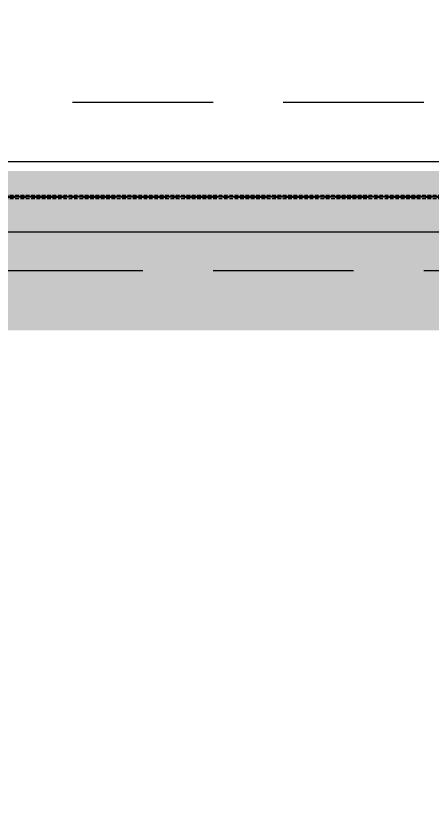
# Model space of a CAD drawing. Header units: inches. Extents: x 702888 to 852715, y 9845 to 271320.
# Drawn here: x 795956 to 796694, y 90252 to 91669 of the extents above; entities that cross this region are included whole.
import ezdxf

# ---------------------------------------------------------------- set-up
doc = ezdxf.new("R2010")
doc.units = ezdxf.units.IN
doc.header["$MEASUREMENT"] = 0
doc.header["$PDMODE"] = 34
for name, pattern in [('CENTER2', [1.125, 0.75, -0.125, 0.125, -0.125]), ('DASHED2', [0.375, 0.25, -0.125]), ('HIDDEN', [9.525, 6.35, -3.175])]:
    doc.linetypes.add(name, pattern=pattern)
doc.layers.get('0').update_dxf_attribs({"lineweight": 5})
doc.layers.get('Defpoints').update_dxf_attribs({"lineweight": 5})
for name, color, linetype, lineweight in [('AIR PIPE', 120, 'Continuous', 5), ('Beam 200', 6, 'Continuous', 0), ('CABLE TRAY', 30, 'Continuous', 5), ('chain', 2, 'Continuous', 5), ('chain con', 52, 'Continuous', 5)]:
    doc.layers.add(name, color=color, linetype=linetype, lineweight=lineweight)
doc.layers.add('Baugruppe', color=1, linetype='Continuous')
doc.layers.add('PF2-6 m', color=200, linetype='Continuous')
doc.dimstyles.new('D1', dxfattribs={"dimscale": 66, "dimtxt": 2.5, "dimasz": 2.5, "dimexe": 1, "dimexo": 1, "dimgap": 1.25, "dimtad": 1, "dimdec": 0, "dimdsep": 46, "dimtxsty": 'Standard', "dimblk": 'OPEN30', "dimcen": 2.5, "dimclrd": 150, "dimclre": 150, "dimclrt": 140, "dimadec": 0, "dimazin": 0, "dimtfac": 1, "dimtdec": 0, "dimtmove": 0, "dimatfit": 3, "dimfxl": 1, "dimtfill": 1, "dimlwd": 13, "dimlwe": 13, "dimarcsym": 0})

# ---------------------------------------------------------------- blocks, each defined once
blk = doc.blocks.new('_Open30')
at = {"color": 0, "linetype": 'ByBlock', "lineweight": -2}
for p, q in [((-1, 0.2679), (0, 0)), ((0, 0), (-1, -0.2679)), ((0, 0), (-1, 0))]:
    blk.add_line(p, q, dxfattribs=at)
blk = doc.blocks.new('*D149')
at = {"layer": 'chain', "color": 150, "lineweight": 13, "transparency": 16777216}
for p, q in [((778287.7, 91542.1), (778287.7, 94445.8)), ((798242, 91542.1), (798242, 94445.8)), ((798054.5, 94370.8), (778475.2, 94370.8))]:
    blk.add_line(p, q, dxfattribs=at)
at = {"layer": 'Defpoints', "color": 0, "transparency": 16777216}
for p in [(778287.7, 94370.8), (778287.7, 91467.1), (798242, 91467.1)]:
    blk.add_point(p, dxfattribs=at)
at = {"layer": 'chain', "color": 150, "lineweight": 13, "transparency": 16777216, "xscale": 187.5, "yscale": 187.5, "zscale": 187.5, "rotation": 180}
blk.add_blockref('_Open30', (778287.7, 94370.8), dxfattribs=at)
at = {"layer": 'chain', "color": 150, "lineweight": 13, "transparency": 16777216, "xscale": 187.5, "yscale": 187.5, "zscale": 187.5}
blk.add_blockref('_Open30', (798242, 94370.8), dxfattribs=at)
at = {"layer": 'chain', "color": 140, "transparency": 16777216, "insert": (788264.9, 94558.3), "char_height": 187.5, "attachment_point": 5, "bg_fill": 3, "box_fill_scale": 1.25, "bg_fill_color": 9, "bg_fill_true_color": 13158600, "bg_fill_transparency": 0}
blk.add_mtext('19954', dxfattribs=at)
blk = doc.blocks.new('A$C6ACB2806')
at = {"color": 1, "linetype": 'DASHED2', "ltscale": 1000}
blk.add_lwpolyline([(82525.4, 1681.6), (68525.4, 1681.6), (68525.4, 1981.6), (82525.4, 1981.6)], close=True, dxfattribs=at)
blk = doc.blocks.new('T6YY6')
at = {"linetype": 'CENTER2', "ltscale": 80}
blk.add_line((706263.8, 77134.1), (706263.8, 83265.3), dxfattribs=at)
for p, q in [((706201.3, 77210.4), (706201.3, 83210.4)), ((706326.3, 77210.4), (706326.3, 83210.4))]:
    blk.add_line(p, q)
at = {"linetype": 'HIDDEN'}
for p, q in [((706261, 83210.4), (706261, 77210.4)), ((706266.7, 83210.4), (706266.7, 77210.4))]:
    blk.add_line(p, q, dxfattribs=at)
blk = doc.blocks.new('*D229')
at = {"layer": 'CABLE TRAY', "color": 150, "lineweight": 13, "transparency": 16777216}
for p, q in [((775963.9, 91413.1), (775963.9, 97303)), ((806543, 91389), (806543, 97303)), ((776128.9, 97237), (806378, 97237))]:
    blk.add_line(p, q, dxfattribs=at)
at = {"layer": 'Defpoints', "color": 0, "transparency": 16777216}
for p in [(806543, 97237), (775963.9, 91347.1), (806543, 91323)]:
    blk.add_point(p, dxfattribs=at)
at = {"layer": 'CABLE TRAY', "color": 150, "lineweight": 13, "transparency": 16777216, "xscale": 165, "yscale": 165, "zscale": 165, "rotation": 180}
blk.add_blockref('_Open30', (775963.9, 97237), dxfattribs=at)
at = {"layer": 'CABLE TRAY', "color": 150, "lineweight": 13, "transparency": 16777216, "xscale": 165, "yscale": 165, "zscale": 165}
blk.add_blockref('_Open30', (806543, 97237), dxfattribs=at)
at = {"layer": 'CABLE TRAY', "color": 140, "transparency": 16777216, "insert": (791253.4, 97402), "char_height": 165, "attachment_point": 5, "bg_fill": 3, "box_fill_scale": 1.25, "bg_fill_color": 9, "bg_fill_true_color": 13158600, "bg_fill_transparency": 0}
blk.add_mtext('30579', dxfattribs=at)

msp = doc.modelspace()

# ---------------------------------------------------------------- linework, layer by layer
at = {"layer": 'Baugruppe', "linetype": 'CENTER2', "ltscale": 80}
msp.add_line((810354.51, 91347.001), (794192.937, 91347.001), dxfattribs=at)
at = {"layer": 'CABLE TRAY', "const_width": 150}
msp.add_lwpolyline([(740888.271, 78756.412), (740888.271, 91183.631), (758612.206, 91183.631), (758612.206, 87161.186), (767113.084, 87147.598), (767113.084, 91196.126), (777013.484, 91184.501), (809194.463, 91184.501), (809194.463, 86172.513)], dxfattribs=at)
at = {"layer": 'PF2-6 m', "ltscale": 20}
msp.add_line((808354.391, 91347.129), (778301.081, 91347.129), dxfattribs=at)

# ---------------------------------------------------------------- block references
at = {"layer": 'Beam 200', "rotation": 90}
msp.add_blockref('T6YY6', (874135.964, -614916.574), dxfattribs=at)

# ---------------------------------------------------------------- dimensions: what is measured, and where the dimension line sits
at = {"layer": 'chain', "color": 1}
dim = msp.add_linear_dim(base=(778287.706, 94370.771), p1=(798242.015, 91467.129), p2=(778287.706, 91467.129), dimstyle='D1', override={"dimscale": 75}, dxfattribs=at)
dim.commit()
dim.dimension.update_dxf_attribs({"geometry": '*D149', "text_midpoint": (788264.861, 94558.271)})

# ---------------------------------------------------------------- next in the draw order: block references
at = {"color": 140}
msp.add_blockref('A$C6ACB2806', (727156.226, 89534.124), dxfattribs=at)

# ---------------------------------------------------------------- next in the draw order: leaders
at = {"annotation_type": 0, "has_hookline": 1, "hookline_direction": 0, "text_width": 2522.143}
msp.add_leader([(794728.303, 91412.155), (795303.657, 92923.662), (795306.157, 92923.662)], dimstyle='D1', override={"dimgap": 1.25, "dimtad": 1}, dxfattribs=at)

# ---------------------------------------------------------------- next in the draw order: dimensions: what is measured, and where the dimension line sits
at = {"layer": 'CABLE TRAY'}
dim = msp.add_linear_dim(base=(806542.978, 97236.952), p1=(775963.85, 91347.129), p2=(806542.978, 91323.009), dimstyle='D1', dxfattribs=at)
dim.commit()
dim.dimension.update_dxf_attribs({"geometry": '*D229', "text_midpoint": (791253.414, 97401.952)})

# ---------------------------------------------------------------- next in the draw order: linework, layer by layer
at = {"layer": 'AIR PIPE', "const_width": 75}
msp.add_lwpolyline([(751044.526, 82560.876), (751044.526, 78656.595), (740828.621, 78656.595), (740825.786, 91271.685), (748836.806, 91283.626), (758837.206, 91283.626), (758837.206, 87061.186), (777238.484, 87061.186), (777238.484, 91283.631), (809419.463, 91283.631), (809419.463, 86072.513)], dxfattribs=at)
at = {"layer": 'chain con', "color": 51, "true_color": 0xf7f281}
msp.add_lwpolyline([(768175.584, 91347.001, 92.306, 92.306, 0), (808354.257, 91347.129, 92.306, 92.306, -0.41397619), (809354.257, 90347.939, 92.306, 92.306, 0), (809356.963, 87009.013, 92.306, 92.306, -0.41236759), (808354.513, 86009.013, 92.306, 92.306, -0.37727433), (807242.673, 87120.75, 92.306, 92.306, 0), (807243.606, 89276.377, 92.306, 92.306, 0.90275594), (805240.14, 89276.489, 92.306, 92.306, 0), (805244.848, 87821.956, 92.306, 92.306, -0.41383313), (804243.213, 86819.019, 92.306, 92.306, 0), (798242.153, 86819.019, 92.306, 92.306, -0.41421373), (797242.153, 87819.02, 92.306, 92.306, 0), (797242.153, 90235.677, 92.306, 92.306, -0.97199685), (799353.738, 90218.985, 92.306, 92.306, 0), (799353.738, 87121.736, 92.306, 92.306, -0.37606083), (798245.24, 86010.013, 92.306, 92.306, 0), (766481.493, 86008.645, 92.306, 92.306, 0.38429449)], format="xyseb", dxfattribs=at)

doc.saveas('drawing.dxf')
